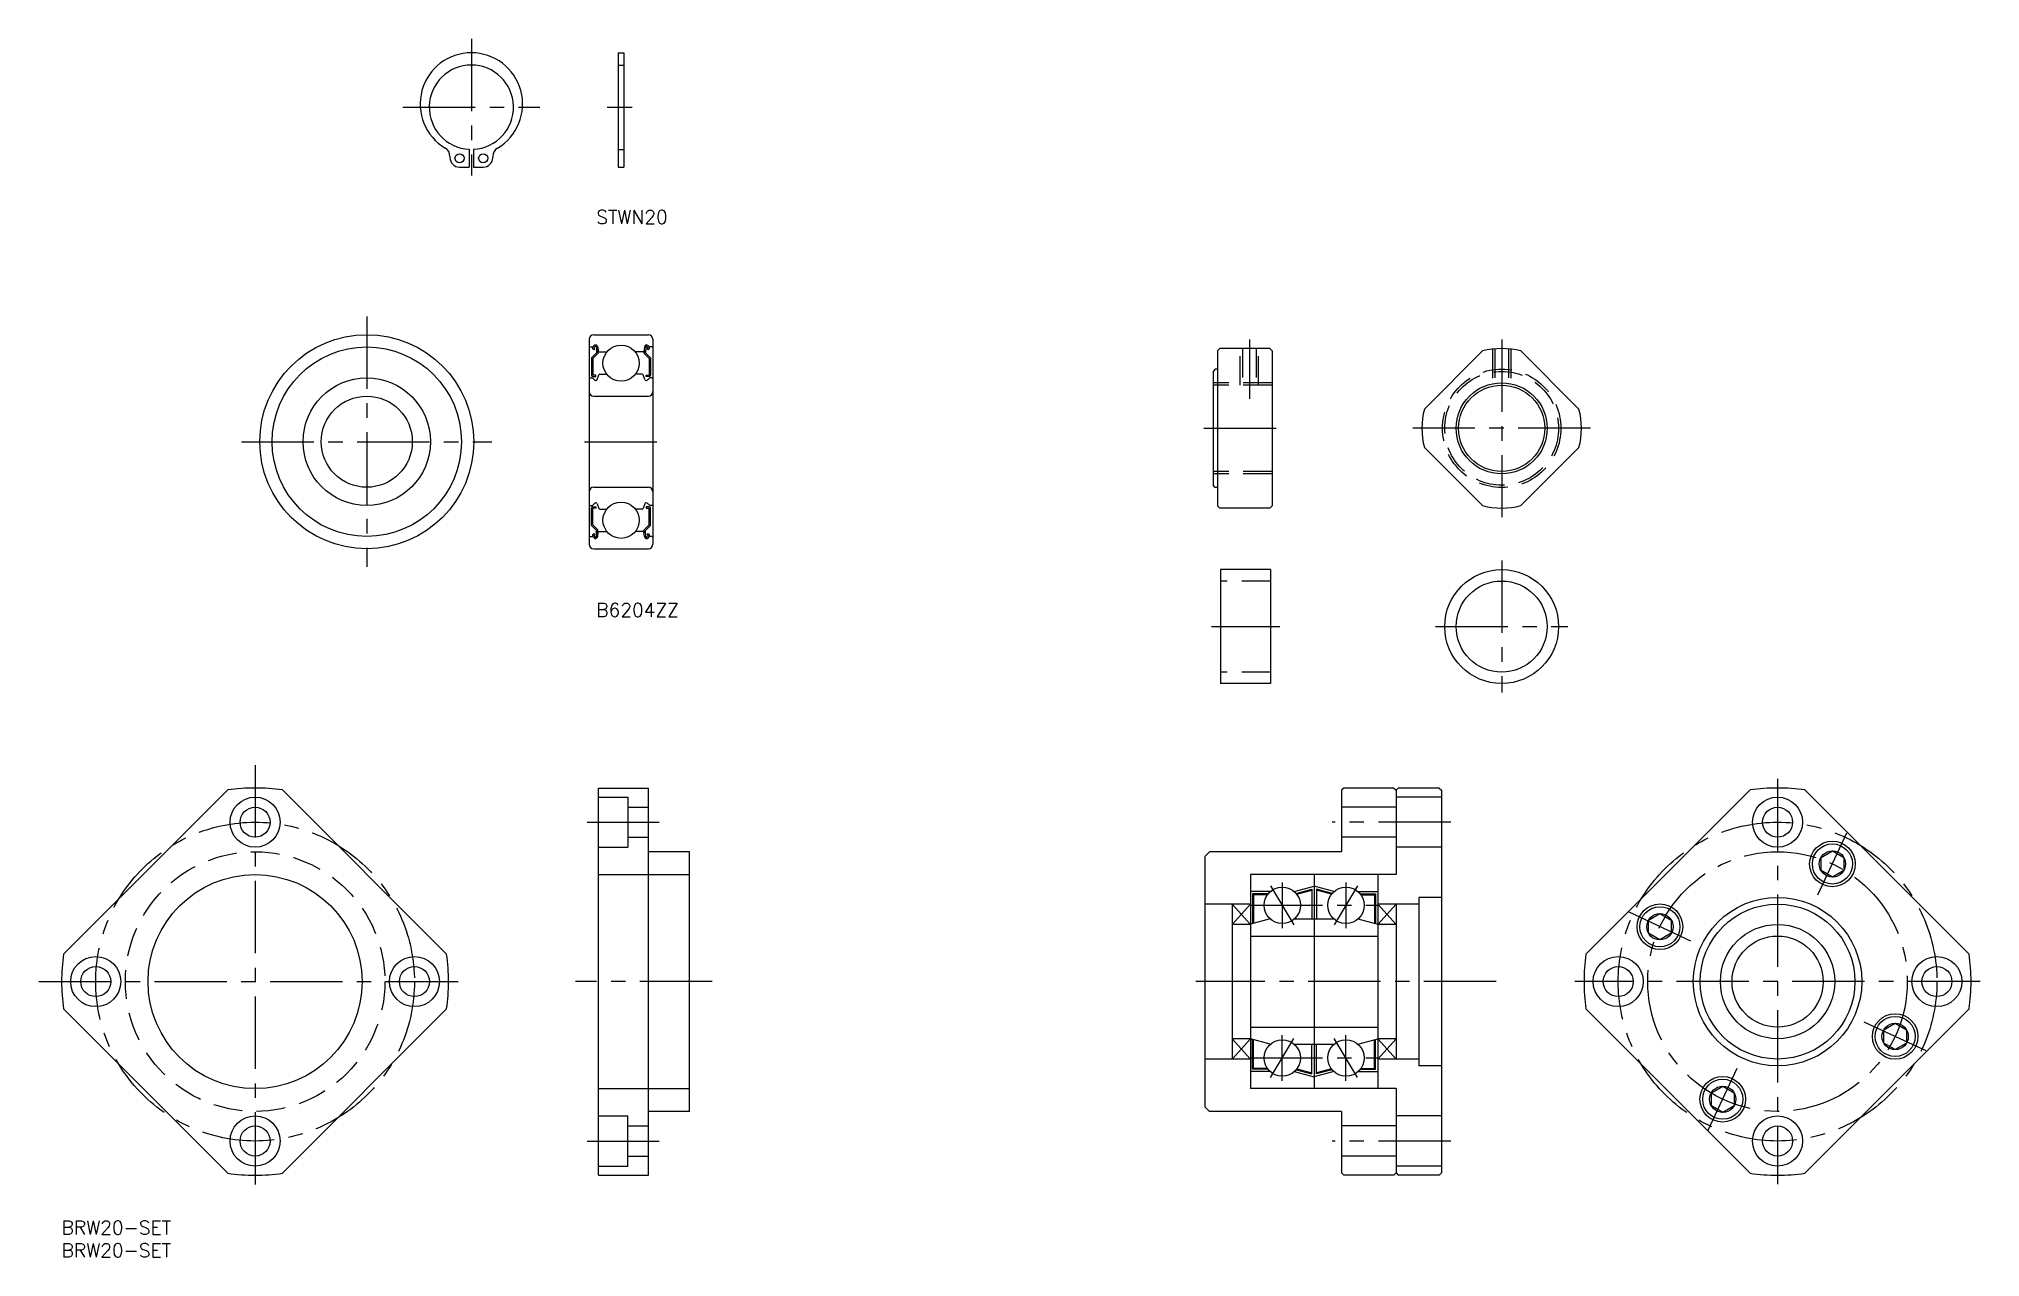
# Model space of a CAD drawing. Extents: x -5 to 421, y -8 to 259.
import ezdxf

# ---------------------------------------------------------------- set-up
doc = ezdxf.new("R2010")
doc.units = 0
doc.header["$LTSCALE"] = 0.5
doc.linetypes.add('CENTER', pattern=[50.8, 31.75, -6.35, 6.35, -6.35])
doc.linetypes.add('DASHED', pattern=[19.05, 12.7, -6.35])
for name, color, linetype in [('MSM_CENTER', 1, 'CENTER'), ('MSM_CONTINUOUS', 7, 'CONTINUOUS'), ('MSM_DASHED', 4, 'DASHED'), ('MSM_NARROW', 5, 'CONTINUOUS'), ('MSM_PART_NUMBER', 7, 'CONTINUOUS')]:
    doc.layers.add(name, color=color, linetype=linetype)
doc.styles.get("Standard").update_dxf_attribs({"font": 'txt.shx', "height": 3, "bigfont": 'bigfont.shx'})

# ---------------------------------------------------------------- blocks, each defined once
blk = doc.blocks.new('*U55')
at = {"layer": 'MSM_PART_NUMBER'}
blk.add_text('BRW20-SET', height=3, dxfattribs=at).set_placement((0, -3))
blk = doc.blocks.new('*U56')
at = {"layer": 'MSM_PART_NUMBER'}
blk.add_text('BRW20-SET', height=3, dxfattribs=at).set_placement((0, -8))

msp = doc.modelspace()

# ---------------------------------------------------------------- linework, layer by layer
at = {"layer": 'MSM_CENTER'}
for p, q in [((90, 259.49), (90, 229.46)), ((74.98, 244.48), (105.01, 244.48)), ((119.83, 244.48), (125.35, 244.48)), ((67.03, 198.54), (67.03, 143.54)), ((260.89, 193.48), (260.89, 180.48)), ((316.29, 193.48), (316.29, 154.48)), ((39.53, 171.04), (94.53, 171.04)), ((114.87, 171.04), (130.87, 171.04)), ((250.89, 173.98), (267.89, 173.98)), ((335.79, 173.98), (296.79, 173.98)), ((316.29, 144.95), (316.29, 115.95)), ((252.54, 130.45), (267.54, 130.45)), ((301.79, 130.45), (330.79, 130.45)), ((42.5, 100), (42.5, 5)), ((376.88, 97), (376.88, 8)), ((115.4, 87.5), (131.4, 87.5)), ((305.09, 87.5), (279.09, 87.5)), ((385.76, 71.53), (392.1, 85.13)), ((265.52, 73.54), (270.65, 64.96)), ((268.09, 74.25), (268.09, 64.25)), ((284.65, 73.54), (279.52, 64.96)), ((282.09, 74.25), (282.09, 64.25)), ((261.09, 69.25), (289.09, 69.25)), ((357.85, 61.37), (344.26, 67.71)), ((-5, 52.5), (90, 52.5)), ((142.9, 52.5), (112.9, 52.5)), ((315.09, 52.5), (249.09, 52.5)), ((421.38, 52.5), (332.38, 52.5)), ((409.51, 37.29), (395.92, 43.63)), ((265.52, 31.46), (270.65, 40.04)), ((268.09, 30.75), (268.09, 40.75)), ((284.65, 31.46), (279.52, 40.04)), ((282.09, 30.75), (282.09, 40.75)), ((261.09, 35.75), (289.09, 35.75)), ((361.59, 19.71), (368.01, 33.47)), ((115.4, 17.5), (131.4, 17.5)), ((305.09, 17.5), (279.09, 17.5))]:
    msp.add_line(p, q, dxfattribs=at)
for centre, radius in [((42.5, 52.5), 35), ((376.88, 52.5), 35), ((376.88, 52.5), 28.5)]:
    msp.add_circle(centre, radius, dxfattribs=at)
at = {"layer": 'MSM_CONTINUOUS'}
for p, q in [((122.27, 256.43), (122.27, 231.33)), ((122.27, 256.43), (123.47, 256.43)), ((123.47, 256.43), (123.47, 231.33)), ((89.5, 235.24), (89.5, 231.33)), ((90.5, 235.24), (90.5, 231.33)), ((85.3, 233.69), (85.3, 233.43)), ((87.4, 231.33), (89.5, 231.33)), ((90.5, 234.26), (90.5, 234.26)), ((90.5, 233.28), (90.5, 233.28)), ((90.5, 231.33), (92.6, 231.33)), ((94.7, 233.69), (94.7, 233.43)), ((122.27, 231.33), (123.47, 231.33)), ((115.87, 193.54), (115.87, 148.54)), ((116.65, 191.84), (116.87, 192.1)), ((116.87, 194.54), (128.87, 194.54)), ((116.88, 191.65), (117.1, 191.9)), ((128.86, 191.65), (128.65, 191.9)), ((129.09, 191.84), (128.87, 192.1)), ((129.87, 193.54), (129.87, 148.54)), ((116.07, 191.84), (116.65, 191.84)), ((117.5, 190.54), (116.4, 189.44)), ((116.4, 189.44), (116.4, 185.64)), ((116.92, 191.22), (116.69, 191.42)), ((117.8, 190.42), (116.7, 189.32)), ((116.7, 189.32), (116.7, 185.64)), ((117.11, 191.45), (116.88, 191.65)), ((116.92, 191.22), (117.11, 191.45)), ((117.45, 191.78), (117.5, 190.54)), ((117.75, 191.82), (117.83, 190.92)), ((117.8, 191.27), (117.8, 190.42)), ((118.03, 190.74), (119.75, 190.74)), ((127.71, 190.74), (125.99, 190.74)), ((127.99, 191.82), (127.91, 190.92)), ((127.94, 191.27), (127.94, 190.42)), ((127.94, 190.42), (129.04, 189.32)), ((128.29, 191.78), (128.24, 190.54)), ((128.24, 190.54), (129.34, 189.44)), ((128.63, 191.45), (128.86, 191.65)), ((128.83, 191.22), (128.63, 191.45)), ((128.83, 191.22), (129.06, 191.42)), ((129.04, 189.32), (129.04, 185.64)), ((129.67, 191.84), (129.09, 191.84)), ((129.34, 189.44), (129.34, 185.64)), ((254.39, 191.48), (253.89, 190.98)), ((253.89, 190.98), (253.89, 156.98)), ((265.39, 191.48), (254.39, 191.48)), ((265.39, 191.48), (265.89, 190.98)), ((265.89, 190.98), (265.89, 156.98)), ((299.31, 178.21), (312.06, 190.96)), ((333.27, 178.21), (320.52, 190.96)), ((116.07, 185.04), (116.57, 185.04)), ((116.57, 185.04), (116.95, 184.67)), ((117.32, 185.64), (116.7, 185.64)), ((116.7, 185.34), (117.32, 185.34)), ((117.32, 185.34), (117.32, 185.64)), ((117.65, 184.69), (118.02, 185.71)), ((118.21, 185.84), (119.75, 185.84)), ((127.53, 185.84), (125.99, 185.84)), ((128.09, 184.69), (127.72, 185.71)), ((128.42, 185.34), (128.42, 185.64)), ((128.42, 185.64), (129.04, 185.64)), ((129.04, 185.34), (128.42, 185.34)), ((129.17, 185.04), (128.8, 184.67)), ((129.67, 185.04), (129.17, 185.04)), ((253.39, 186.98), (252.89, 186.48)), ((252.89, 186.48), (252.89, 161.48)), ((253.89, 186.98), (253.39, 186.98)), ((116.87, 181.04), (128.87, 181.04)), ((312.06, 157), (299.31, 169.75)), ((320.52, 157), (333.27, 169.75)), ((116.87, 161.04), (128.87, 161.04)), ((253.39, 160.98), (252.89, 161.48)), ((253.89, 160.98), (253.39, 160.98)), ((116.07, 157.04), (116.57, 157.04)), ((116.4, 152.64), (116.4, 156.44)), ((116.57, 157.04), (116.95, 157.41)), ((116.7, 156.74), (117.32, 156.74)), ((116.7, 152.76), (116.7, 156.44)), ((117.32, 156.44), (116.7, 156.44)), ((117.32, 156.74), (117.32, 156.44)), ((117.65, 157.39), (118.02, 156.37)), ((118.21, 156.24), (119.75, 156.24)), ((127.53, 156.24), (125.99, 156.24)), ((128.09, 157.39), (127.72, 156.37)), ((129.04, 156.74), (128.42, 156.74)), ((128.42, 156.74), (128.42, 156.44)), ((128.42, 156.44), (129.04, 156.44)), ((129.17, 157.04), (128.8, 157.41)), ((129.04, 152.76), (129.04, 156.44)), ((129.67, 157.04), (129.17, 157.04)), ((129.34, 152.64), (129.34, 156.44)), ((254.39, 156.48), (253.89, 156.98)), ((265.39, 156.48), (254.39, 156.48)), ((265.89, 156.98), (265.39, 156.48)), ((116.07, 150.24), (116.65, 150.24)), ((117.5, 151.54), (116.4, 152.64)), ((116.65, 150.24), (116.87, 149.98)), ((116.92, 150.86), (116.69, 150.66)), ((117.8, 151.66), (116.7, 152.76)), ((117.11, 150.63), (116.88, 150.43)), ((116.88, 150.43), (117.1, 150.18)), ((116.92, 150.86), (117.11, 150.63)), ((117.45, 150.3), (117.5, 151.54)), ((117.75, 150.26), (117.83, 151.16)), ((117.8, 150.81), (117.8, 151.66)), ((118.03, 151.34), (119.75, 151.34)), ((127.71, 151.34), (125.99, 151.34)), ((127.99, 150.26), (127.91, 151.16)), ((127.94, 151.66), (129.04, 152.76)), ((127.94, 150.81), (127.94, 151.66)), ((128.24, 151.54), (129.34, 152.64)), ((128.29, 150.3), (128.24, 151.54)), ((128.83, 150.86), (128.63, 150.63)), ((128.63, 150.63), (128.86, 150.43)), ((128.86, 150.43), (128.65, 150.18)), ((128.83, 150.86), (129.06, 150.66)), ((129.09, 150.24), (128.87, 149.98)), ((129.67, 150.24), (129.09, 150.24)), ((116.87, 147.54), (128.87, 147.54)), ((120.17, 147.54), (120.17, 147.54)), ((122.87, 147.54), (122.87, 147.54)), ((265.54, 142.95), (254.54, 142.95)), ((254.54, 142.95), (254.54, 117.95)), ((265.54, 142.95), (265.54, 117.95)), ((265.54, 117.95), (254.54, 117.95)), ((36.49, 94.57), (0.43, 58.51)), ((48.51, 94.57), (84.57, 58.51)), ((117.9, 10), (117.9, 95)), ((117.9, 95), (128.9, 95)), ((128.9, 10), (128.9, 95)), ((281.59, 95), (281.09, 94.5)), ((281.09, 94.5), (281.09, 81)), ((292.59, 95), (281.59, 95)), ((292.59, 95), (293.09, 94.5)), ((293.59, 95), (293.09, 94.5)), ((293.09, 94.5), (293.09, 76)), ((302.59, 95), (293.59, 95)), ((302.59, 95), (303.09, 94.5)), ((303.09, 94.5), (303.09, 10.5)), ((334.81, 58.51), (370.87, 94.57)), ((418.96, 58.51), (382.89, 94.57)), ((117.9, 93), (124.4, 93)), ((124.4, 93), (124.4, 82)), ((124.4, 90.8), (128.9, 90.8)), ((293.09, 90.8), (281.09, 90.8)), ((303.09, 93), (293.09, 93)), ((117.9, 82), (124.4, 82)), ((124.4, 84.2), (128.9, 84.2)), ((293.09, 84.2), (281.09, 84.2)), ((303.09, 82), (293.09, 82)), ((386.43, 79.77), (388.93, 81.22)), ((388.93, 81.22), (391.43, 79.77)), ((137.9, 81), (128.9, 81)), ((137.9, 24), (137.9, 81)), ((252.09, 81), (251.09, 80)), ((251.09, 80), (251.09, 25)), ((281.09, 81), (252.09, 81)), ((386.43, 76.89), (386.43, 79.77)), ((388.93, 75.44), (386.43, 76.89)), ((391.43, 76.89), (388.93, 75.44)), ((391.43, 79.77), (391.43, 76.89)), ((117.9, 76), (137.9, 76)), ((293.09, 76), (261.09, 76)), ((261.09, 76), (261.09, 29)), ((270.73, 72.25), (275.09, 73.42)), ((271.13, 71.84), (274.59, 72.77)), ((271.27, 71.67), (274.59, 72.56)), ((274.59, 72.77), (274.59, 66.25)), ((275.09, 76), (275.09, 29)), ((279.44, 72.25), (275.09, 73.42)), ((275.59, 72.77), (275.59, 66.25)), ((279.04, 71.84), (275.59, 72.77)), ((278.9, 71.67), (275.59, 72.56)), ((289.09, 76), (289.09, 29)), ((261.09, 69.5), (251.09, 69.5)), ((257.09, 69.5), (257.09, 35.5)), ((265.44, 72.25), (261.09, 72.25)), ((261.59, 71.75), (261.59, 65.22)), ((264.96, 71.75), (261.59, 71.75)), ((261.79, 71.55), (261.79, 65.27)), ((264.81, 71.55), (261.79, 71.55)), ((284.73, 72.25), (289.09, 72.25)), ((285.21, 71.75), (288.59, 71.75)), ((285.36, 71.55), (288.39, 71.55)), ((288.39, 71.55), (288.39, 65.27)), ((288.59, 71.75), (288.59, 65.22)), ((298.09, 69.5), (289.09, 69.5)), ((293.09, 69.5), (293.09, 35.5)), ((303.09, 71), (298.09, 71)), ((298.09, 71), (298.09, 34)), ((261.09, 65.05), (257.09, 65.05)), ((265.44, 66.25), (261.09, 65.08)), ((270.73, 66.25), (279.44, 66.25)), ((284.73, 66.25), (289.09, 65.08)), ((293.09, 65.05), (289.09, 65.05)), ((348.55, 65.99), (351.05, 67.43)), ((348.55, 63.1), (348.55, 65.99)), ((351.05, 67.43), (353.55, 65.99)), ((353.55, 65.99), (353.55, 63.1)), ((261.09, 62.5), (289.09, 62.5)), ((351.05, 61.66), (348.55, 63.1)), ((353.55, 63.1), (351.05, 61.66)), ((0.43, 46.49), (36.49, 10.43)), ((84.57, 46.49), (48.51, 10.43)), ((370.87, 10.43), (334.81, 46.49)), ((382.89, 10.43), (418.96, 46.49)), ((400.21, 41.9), (402.71, 43.34)), ((402.71, 43.34), (405.21, 41.9)), ((261.09, 39.95), (257.09, 39.95)), ((261.09, 42.5), (289.09, 42.5)), ((265.44, 38.75), (261.09, 39.92)), ((261.59, 33.25), (261.59, 39.78)), ((261.79, 33.45), (261.79, 39.73)), ((270.73, 38.75), (279.44, 38.75)), ((274.59, 32.23), (274.59, 38.75)), ((275.59, 32.23), (275.59, 38.75)), ((284.73, 38.75), (289.09, 39.92)), ((288.39, 33.45), (288.39, 39.73)), ((288.59, 33.25), (288.59, 39.78)), ((293.09, 39.95), (289.09, 39.95)), ((400.21, 39.01), (400.21, 41.9)), ((402.71, 37.57), (400.21, 39.01)), ((405.21, 39.01), (402.71, 37.57)), ((405.21, 41.9), (405.21, 39.01)), ((261.09, 35.5), (251.09, 35.5)), ((298.09, 35.5), (289.09, 35.5)), ((265.44, 32.75), (261.09, 32.75)), ((264.96, 33.25), (261.59, 33.25)), ((264.81, 33.45), (261.79, 33.45)), ((270.73, 32.75), (275.09, 31.58)), ((271.13, 33.16), (274.59, 32.23)), ((271.27, 33.33), (274.59, 32.44)), ((279.44, 32.75), (275.09, 31.58)), ((278.9, 33.33), (275.59, 32.44)), ((279.04, 33.16), (275.59, 32.23)), ((284.73, 32.75), (289.09, 32.75)), ((285.21, 33.25), (288.59, 33.25)), ((285.36, 33.45), (288.39, 33.45)), ((303.09, 34), (298.09, 34)), ((117.9, 29), (137.9, 29)), ((293.09, 29), (261.09, 29)), ((293.09, 29), (293.09, 10.5)), ((362.34, 28.11), (364.84, 29.56)), ((362.34, 25.23), (362.34, 28.11)), ((364.84, 29.56), (367.34, 28.11)), ((367.34, 28.11), (367.34, 25.23)), ((117.9, 23), (124.4, 23)), ((124.4, 12), (124.4, 23)), ((137.9, 24), (128.9, 24)), ((251.09, 25), (252.09, 24)), ((281.09, 24), (252.09, 24)), ((281.09, 24), (281.09, 10.5)), ((303.09, 23), (293.09, 23)), ((364.84, 23.78), (362.34, 25.23)), ((367.34, 25.23), (364.84, 23.78)), ((124.4, 20.8), (128.9, 20.8)), ((293.09, 20.8), (281.09, 20.8)), ((124.4, 14.2), (128.9, 14.2)), ((293.09, 14.2), (281.09, 14.2)), ((117.9, 12), (124.4, 12)), ((117.9, 10), (128.9, 10)), ((281.09, 10.5), (281.59, 10)), ((292.59, 10), (281.59, 10)), ((292.59, 10), (293.09, 10.5)), ((303.09, 12), (293.09, 12)), ((293.09, 10.5), (293.59, 10)), ((302.59, 10), (293.59, 10)), ((303.09, 10.5), (302.59, 10))]:
    msp.add_line(p, q, dxfattribs=at)
for centre, radius in [((87.4, 233.28), 1), ((92.6, 233.28), 1), ((67.03, 171.04), 23.5), ((122.87, 188.29), 3.97), ((67.03, 171.04), 20.8), ((67.03, 171.04), 14), ((316.29, 173.98), 9.46), ((67.03, 171.04), 10), ((122.87, 153.79), 3.97), ((316.29, 130.45), 12.5), ((316.29, 130.45), 10), ((42.5, 87.5), 5.5), ((42.5, 87.5), 3.3), ((376.88, 87.5), 5.5), ((376.88, 87.5), 3.3), ((388.93, 78.33), 5), ((388.93, 78.33), 4.4), ((388.93, 78.33), 2.89), ((42.5, 52.5), 23.5), ((268.09, 69.25), 4), ((282.09, 69.25), 4), ((351.05, 64.54), 5), ((351.05, 64.54), 4.4), ((376.88, 52.5), 18.5), ((376.88, 52.5), 17), ((351.05, 64.54), 2.89), ((376.88, 52.5), 12.55), ((376.88, 52.5), 10), ((7.5, 52.5), 5.5), ((7.5, 52.5), 3.3), ((77.5, 52.5), 5.5), ((77.5, 52.5), 3.3), ((341.88, 52.5), 5.5), ((341.88, 52.5), 3.3), ((411.88, 52.5), 5.5), ((411.88, 52.5), 3.3), ((402.71, 40.46), 5), ((402.71, 40.46), 4.4), ((402.71, 40.46), 2.89), ((268.09, 35.75), 4), ((282.09, 35.75), 4), ((364.84, 26.67), 5), ((364.84, 26.67), 4.4), ((364.84, 26.67), 2.89), ((42.5, 17.5), 5.5), ((376.88, 17.5), 5.5), ((42.5, 17.5), 3.3), ((376.88, 17.5), 3.3)]:
    msp.add_circle(centre, radius, dxfattribs=at)
for centre, radius, start, end in [((90, 245.18), 11.25, 300.6214, 239.3786), ((90, 244.48), 9.25, 273.0986, 266.9014), ((83.2, 233.69), 2.1, 0, 59.3786), ((96.8, 233.69), 2.1, 120.6214, 180), ((87.4, 233.43), 2.1, 180, 270), ((92.6, 233.43), 2.1, 270, 0), ((116.87, 193.54), 1, 90, 180), ((116.07, 192.04), 0.2, 180, 270), ((117.26, 191.78), 0.5, 4.987, 139.9098), ((117.25, 191.77), 0.2, 2.3754, 139.9922), ((128.49, 191.78), 0.5, 40.0902, 175.013), ((128.49, 191.77), 0.2, 40.0078, 177.6246), ((128.87, 193.54), 1, 0, 90), ((129.67, 192.04), 0.2, 270, 0), ((116.88, 191.65), 0.3, 139.9098, 229.9963), ((118.03, 190.94), 0.2, 184.987, 270), ((127.71, 190.94), 0.2, 270, 355.013), ((128.86, 191.65), 0.3, 310.0037, 40.0902), ((316.29, 173.98), 17.5, 76.0027, 103.9973), ((116.07, 184.84), 0.2, 90, 180), ((116.7, 185.64), 0.3, 180, 270), ((117.37, 185.09), 0.6, 225, 272.8048), ((117.37, 184.79), 0.3, 265.5374, 340.0299), ((118.21, 185.64), 0.2, 90, 160.0299), ((127.53, 185.64), 0.2, 19.9701, 90), ((128.37, 184.79), 0.3, 199.9701, 274.4626), ((128.37, 185.09), 0.6, 267.1952, 315), ((129.04, 185.64), 0.3, 270, 0), ((129.67, 184.84), 0.2, 0, 90), ((116.87, 182.04), 1, 180, 270), ((128.87, 182.04), 1, 270, 0), ((316.29, 173.98), 17.5, 166.0027, 193.9973), ((316.29, 173.98), 17.5, 346.0027, 13.9973), ((116.87, 160.04), 1, 90, 180), ((128.87, 160.04), 1, 0, 90), ((116.07, 157.24), 0.2, 180, 270), ((116.7, 156.44), 0.3, 90, 180), ((117.37, 156.99), 0.6, 87.1952, 135), ((117.37, 157.29), 0.3, 19.9701, 94.4626), ((118.21, 156.44), 0.2, 199.9701, 270), ((127.53, 156.44), 0.2, 270, 340.0299), ((128.37, 157.29), 0.3, 85.5374, 160.0299), ((128.37, 156.99), 0.6, 45, 92.8048), ((129.04, 156.44), 0.3, 0, 90), ((129.67, 157.24), 0.2, 270, 0), ((316.29, 173.98), 17.5, 256.0027, 283.9973), ((116.07, 150.04), 0.2, 90, 180), ((116.88, 150.43), 0.3, 130.0037, 220.0902), ((117.26, 150.3), 0.5, 220.0902, 355.013), ((117.25, 150.3), 0.2, 220.0078, 357.6246), ((118.03, 151.14), 0.2, 90, 175.013), ((127.71, 151.14), 0.2, 4.987, 90), ((128.49, 150.3), 0.5, 184.987, 319.9098), ((128.49, 150.3), 0.2, 182.3754, 319.9922), ((128.86, 150.43), 0.3, 319.9098, 49.9963), ((129.67, 150.04), 0.2, 0, 90), ((116.87, 148.54), 1, 180, 270), ((128.87, 148.54), 1, 270, 0), ((42.5, 52.5), 42.5, 81.8699, 98.1301), ((376.88, 52.5), 42.5, 81.8699, 98.1301), ((42.5, 52.5), 42.5, 171.8699, 188.1301), ((42.5, 52.5), 42.5, 351.8699, 8.1301), ((376.88, 52.5), 42.5, 171.8699, 188.1301), ((376.88, 52.5), 42.5, 351.8699, 8.1301), ((42.5, 52.5), 42.5, 261.8699, 278.1301), ((376.88, 52.5), 42.5, 261.8699, 278.1301)]:
    msp.add_arc(centre, radius, start, end, dxfattribs=at)
at = {"layer": 'MSM_DASHED'}
for p, q in [((122.27, 253.73), (123.47, 253.73)), ((122.27, 235.23), (123.47, 235.23)), ((258.89, 183.44), (258.89, 191.48)), ((259.39, 191.48), (259.39, 183.44)), ((262.39, 191.48), (262.39, 183.44)), ((262.89, 183.44), (262.89, 191.48)), ((314.29, 191.37), (314.29, 183.22)), ((314.79, 191.42), (314.79, 183.32)), ((317.79, 191.42), (317.79, 183.32)), ((318.29, 191.37), (318.29, 183.22)), ((265.89, 183.98), (252.89, 183.98)), ((265.89, 183.44), (252.89, 183.44)), ((265.89, 164.52), (252.89, 164.52)), ((265.89, 163.98), (252.89, 163.98)), ((265.54, 140.45), (254.54, 140.45)), ((265.54, 120.45), (254.54, 120.45))]:
    msp.add_line(p, q, dxfattribs=at)
for centre, radius in [((316.29, 173.98), 13), ((316.29, 173.98), 12.5), ((42.5, 52.5), 28.5)]:
    msp.add_circle(centre, radius, dxfattribs=at)
at = {"layer": 'MSM_NARROW'}
for p, q in [((257.09, 69.5), (261.09, 65.05)), ((261.09, 69.5), (257.09, 65.05)), ((289.09, 69.5), (293.09, 65.05)), ((293.09, 69.5), (289.09, 65.05)), ((257.09, 35.5), (261.09, 39.95)), ((261.09, 35.5), (257.09, 39.95)), ((289.09, 35.5), (293.09, 39.95)), ((293.09, 35.5), (289.09, 39.95))]:
    msp.add_line(p, q, dxfattribs=at)
msp.add_circle((316.29, 173.98), 10, dxfattribs=at)

# ---------------------------------------------------------------- block references
at = {"layer": 'MSM_CONTINUOUS'}
for name in ['*U55', '*U56']:
    msp.add_blockref(name, (0, 0), dxfattribs=at)

# ---------------------------------------------------------------- texts
at = {"layer": 'MSM_PART_NUMBER'}
for s, p in [('STWN20', (117.44, 218.86)), ('B6204ZZ', (117.44, 132.61))]:
    msp.add_text(s, height=3, dxfattribs=at).set_placement(p)

doc.saveas('drawing.dxf')
